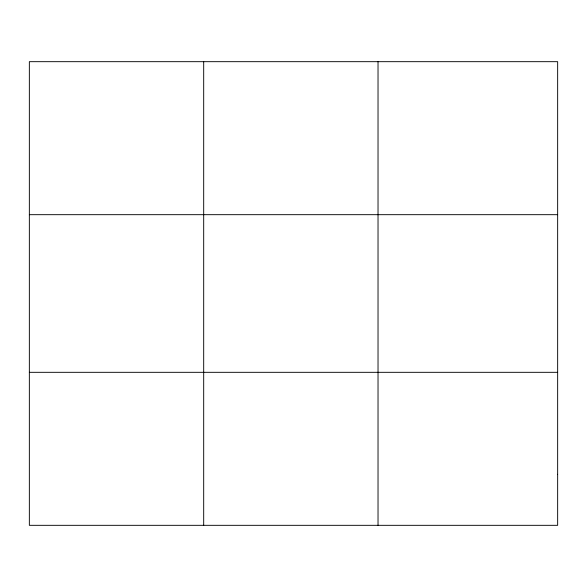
<?xml version="1.0" encoding="UTF-8"?>
<svg xmlns="http://www.w3.org/2000/svg" width="587" height="587" viewBox="0 0 587 587"><rect width="100%" height="100%" fill="white"/><g stroke="black" fill="none" stroke-linecap="round" stroke-linejoin="round"><path stroke-width="0.88" d="M203.689 525.321L203.689 61.679M378.028 525.321L378.028 61.679M29.35 214.681L557.65 214.681M29.35 372.319L557.65 372.319M557.65 474.318L557.65 525.321L29.35 525.321L29.35 61.679L557.65 61.679L557.65 474.318"/></g></svg>
